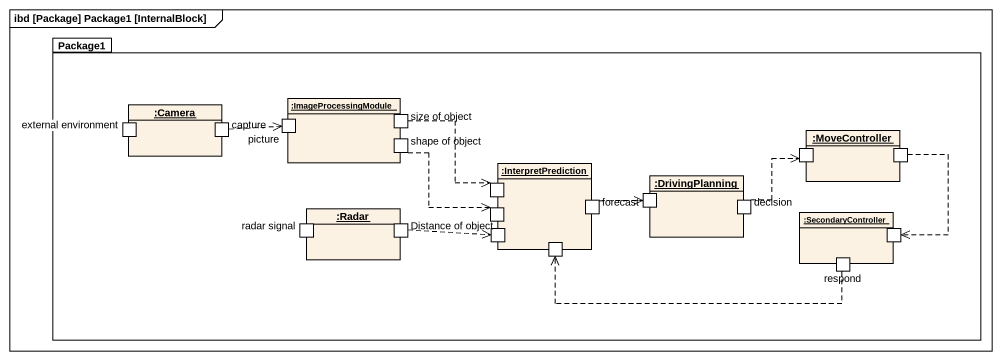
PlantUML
@startuml
mainframe ibd [Package] Package1 [InternalBlock]
package Package1 {
  rectangle ":Camera" as Camera <<object>> {
    port "external environment" as external_environment <<FlowPort>>
    port capture <<FlowPort>>
  }
  rectangle ":ImageProcessingModule" as ImageProcessingModule <<object>> {
    port picture <<FlowPort>>
    port "size of object" as size_of_object <<FlowPort>>
    port "shape of object" as shape_of_object <<FlowPort>>
  }
  rectangle ":MoveController" as MoveController <<object>> {
    port " " as port1 <<FlowPort>>
    port " " as port2 <<FlowPort>>
  }
  rectangle ":InterpretPrediction" as InterpretPrediction <<object>> {
    port " " as port3 <<FlowPort>>
    port " " as port4 <<FlowPort>>
    port forecast <<FlowPort>>
    port " " as port6 <<FlowPort>>
    port " " as port7 <<FlowPort>>
  }
  rectangle ":DrivingPlanning" as DrivingPlanning <<object>> {
    port " " as port5 <<FlowPort>>
    port decision <<FlowPort>>
  }
  rectangle ":Radar" as Radar <<object>> {
    port "radar signal" as radar_signal <<FlowPort>>
    port "Distance of object" as Distance_of_object <<FlowPort>>
  }
  rectangle ":SecondaryController" as SecondaryController <<object>> {
    port respond <<FlowPort>>
    port " " as port8 <<FlowPort>>
  }
}
capture .right.> picture
size_of_object ..> port3
shape_of_object ..> port4
port2 ..> port8
forecast .right.> port5
decision .up.> port1
Distance_of_object .right.> port6
respond .left.> port7
@enduml
